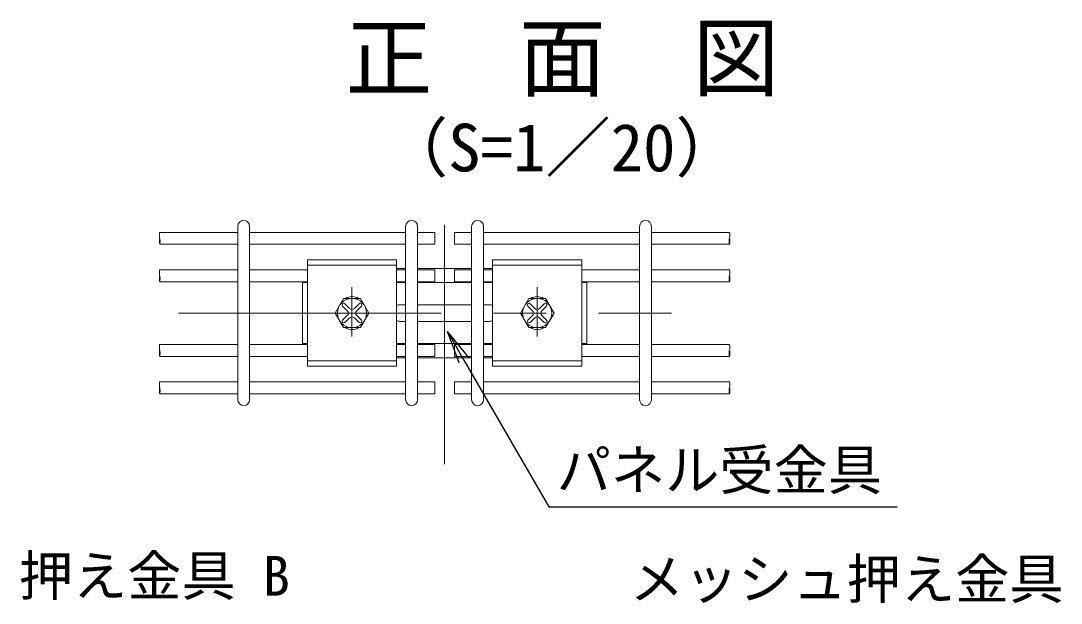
# Model space of a CAD drawing. Units: millimetres, scale not verified. Extents: x -4200 to 4200, y -2970 to 2970.
# Drawn here: x -2653 to -1395, y -1647 to -942 of the extents above; entities that cross this region are included whole.
import ezdxf
from ezdxf.enums import TextEntityAlignment as Align

# ---------------------------------------------------------------- set-up
doc = ezdxf.new("R2010")
doc.units = ezdxf.units.MM
doc.header["$LTSCALE"] = 10
doc.linetypes.add('USER1', pattern=[50.8, 31.75, -6.35, 6.35, -6.35])
for name, color, linetype, lineweight in [('0-0_D-TTL-TXT', 7, 'Continuous', 25), ('0-2_D-STR3', 3, 'Continuous', 13), ('0-3_D-BMK', 2, 'USER1', 13), ('0-5_D-STR2', 7, 'Continuous', 13), ('0-8_D-STR-TXT', 7, 'Continuous', 25)]:
    doc.layers.add(name, color=color, linetype=linetype, lineweight=lineweight)
doc.styles.add('ＭＳ ゴシック', font='')
doc.styles.get('ＭＳ ゴシック').set_extended_font_data('MS Gothic')

# ---------------------------------------------------------------- blocks, each defined once
blk = doc.blocks.new('MLeader4')
at = {"layer": '0-8_D-STR-TXT'}
blk.add_line((-2122.77, -1356.35), (-2137, -1318.37), dxfattribs=at)
for points in [[(-2111.22, -1349.68), (-2137, -1318.37), (-2117, -1353.02)], [(-2117, -1353.02), (-2014.44, -1530.64), (-1600.16, -1530.64), (-1592.96, -1530.64)]]:
    blk.add_lwpolyline(points, dxfattribs=at)

msp = doc.modelspace()

# ---------------------------------------------------------------- linework, layer by layer
at = {"layer": '0-2_D-STR3'}
for p, q in [((-2306.41, -1231.72), (-2306.41, -1360.36)), ((-2306.41, -1231.72), (-2198.41, -1231.72)), ((-2198.41, -1231.72), (-2198.41, -1360.36)), ((-2082.41, -1231.72), (-2082.41, -1360.36)), ((-2082.41, -1231.72), (-1974.41, -1231.72)), ((-1974.41, -1231.72), (-1974.41, -1360.36)), ((-2306.41, -1238.04), (-2198.41, -1238.04)), ((-2187.51, -1242.04), (-2198.41, -1242.04)), ((-2107.7, -1242.04), (-2173.11, -1242.04)), ((-2082.41, -1242.04), (-2093.3, -1242.04)), ((-2082.41, -1238.04), (-1974.41, -1238.04)), ((-2312.41, -1258.04), (-2312.41, -1334.04)), ((-1968.41, -1334.04), (-1968.41, -1258.04)), ((-2312.41, -1259.04), (-2306.41, -1259.04)), ((-2198.41, -1259.04), (-2187.51, -1259.04)), ((-2173.11, -1259.04), (-2107.7, -1259.04)), ((-2093.3, -1259.04), (-2082.41, -1259.04)), ((-2028.41, -1324.56), (-2028.41, -1264.55)), ((-1974.41, -1259.04), (-1968.41, -1259.04)), ((-2262.6, -1278.39), (-2272.79, -1296.04)), ((-2242.21, -1278.39), (-2262.6, -1278.39)), ((-2242.21, -1278.39), (-2232.02, -1296.04)), ((-2038.6, -1278.39), (-2048.79, -1296.04)), ((-2018.21, -1278.39), (-2038.6, -1278.39)), ((-2018.21, -1278.39), (-2008.02, -1296.04)), ((-2263.72, -1287.56), (-2258.06, -1293.21)), ((-2260.89, -1284.73), (-2255.23, -1290.39)), ((-2243.92, -1284.73), (-2249.58, -1290.39)), ((-2241.09, -1287.56), (-2246.75, -1293.21)), ((-2194.41, -1286.04), (-2187.51, -1286.04)), ((-2173.11, -1286.04), (-2107.7, -1286.04)), ((-2093.3, -1286.04), (-2086.41, -1286.04)), ((-2039.72, -1287.56), (-2034.06, -1293.21)), ((-2036.89, -1284.73), (-2031.23, -1290.39)), ((-2019.92, -1284.73), (-2025.58, -1290.39)), ((-2017.09, -1287.56), (-2022.75, -1293.21)), ((-2262.6, -1313.7), (-2272.79, -1296.04)), ((-2263.72, -1304.53), (-2258.06, -1298.87)), ((-2260.89, -1307.36), (-2255.23, -1301.7)), ((-2243.92, -1307.36), (-2249.58, -1301.7)), ((-2241.09, -1304.53), (-2246.75, -1298.87)), ((-2242.21, -1313.7), (-2232.02, -1296.04)), ((-2194.41, -1306.04), (-2187.51, -1306.04)), ((-2173.11, -1306.04), (-2107.7, -1306.04)), ((-2093.3, -1306.04), (-2086.41, -1306.04)), ((-2038.6, -1313.7), (-2048.79, -1296.04)), ((-2039.72, -1304.53), (-2034.06, -1298.87)), ((-2036.89, -1307.36), (-2031.23, -1301.7)), ((-2019.92, -1307.36), (-2025.58, -1301.7)), ((-2017.09, -1304.53), (-2022.75, -1298.87)), ((-2018.21, -1313.7), (-2008.02, -1296.04)), ((-2242.21, -1313.7), (-2262.6, -1313.7)), ((-2018.21, -1313.7), (-2038.6, -1313.7)), ((-2312.41, -1333.04), (-2306.41, -1333.04)), ((-2198.41, -1333.04), (-2187.51, -1333.04)), ((-2173.11, -1333.04), (-2107.7, -1333.04)), ((-2093.3, -1333.04), (-2082.41, -1333.04)), ((-1974.41, -1333.04), (-1968.41, -1333.04)), ((-2306.41, -1354.04), (-2198.41, -1354.04)), ((-2198.41, -1350.04), (-2187.51, -1350.04)), ((-2173.11, -1350.04), (-2107.7, -1350.04)), ((-2093.3, -1350.04), (-2082.41, -1350.04)), ((-2082.41, -1354.04), (-1974.41, -1354.04)), ((-2306.41, -1360.36), (-2198.41, -1360.36)), ((-2082.41, -1360.36), (-1974.41, -1360.36))]:
    msp.add_line(p, q, dxfattribs=at)
for centre in [(-2252.41, -1296.04), (-2028.41, -1296.04)]:
    msp.add_circle(centre, 17.66, dxfattribs=at)
for centre, radius, start, end in [((-2252.41, -1291.04), 15, 57.53826, 122.46174), ((-2028.41, -1291.04), 15, 57.53826, 122.46174), ((-2262.31, -1286.14), 2, 44.99953, 224.99952), ((-2260.89, -1296.04), 4, 314.99999, 45), ((-2252.41, -1287.56), 4, 225.00001, 314.99999), ((-2243.92, -1296.04), 4, 135, 225.00001), ((-2242.51, -1286.14), 2, 315, 135), ((-2194.41, -1296.04), 10, 90, 113.57818), ((-2086.41, -1296.04), 10, 66.42182, 90), ((-2038.31, -1286.14), 2, 44.99953, 224.99952), ((-2036.89, -1296.04), 4, 314.99999, 45), ((-2028.41, -1287.56), 4, 225.00001, 314.99999), ((-2019.92, -1296.04), 4, 135, 225.00001), ((-2018.51, -1286.14), 2, 315, 135), ((-2262.31, -1305.94), 2, 135, 314.99998), ((-2252.41, -1304.53), 4, 45, 135), ((-2242.51, -1305.94), 2, 225.00001, 44.99999), ((-2194.41, -1296.04), 10, 246.42182, 270), ((-2086.41, -1296.04), 10, 270, 293.57818), ((-2038.31, -1305.94), 2, 135, 314.99998), ((-2028.41, -1304.53), 4, 45, 135), ((-2018.51, -1305.94), 2, 225.00001, 44.99999), ((-2252.41, -1301.04), 15, 237.53826, 302.46174), ((-2028.41, -1301.04), 15, 237.53826, 302.46174)]:
    msp.add_arc(centre, radius, start, end, dxfattribs=at)
at = {"layer": '0-3_D-BMK'}
for p, q in [((-2140.41, -1478.93), (-2140.41, -1189.28)), ((-2252.41, -1324.56), (-2252.41, -1264.55)), ((-2462.25, -1296.04), (-1866.04, -1296.04))]:
    msp.add_line(p, q, dxfattribs=at)
at = {"layer": '0-5_D-STR2'}
for p, q in [((-2390.58, -1400.84), (-2390.58, -1191.24)), ((-2376.18, -1400.84), (-2376.18, -1191.24)), ((-2187.51, -1400.84), (-2187.51, -1191.24)), ((-2173.11, -1400.84), (-2173.11, -1191.24)), ((-2107.7, -1400.84), (-2107.7, -1191.24)), ((-2093.3, -1400.84), (-2093.3, -1191.24)), ((-1904.63, -1400.84), (-1904.63, -1191.24)), ((-1890.23, -1400.84), (-1890.23, -1191.24)), ((-2484.92, -1198.44), (-2390.58, -1198.44)), ((-2376.18, -1198.44), (-2187.51, -1198.44)), ((-2173.11, -1198.44), (-2152.41, -1198.44)), ((-2107.7, -1198.44), (-2128.4, -1198.44)), ((-1904.63, -1198.44), (-2093.3, -1198.44)), ((-1795.89, -1198.44), (-1890.23, -1198.44)), ((-2484.92, -1212.84), (-2390.58, -1212.84)), ((-2376.18, -1212.84), (-2187.51, -1212.84)), ((-1904.63, -1212.84), (-2093.3, -1212.84)), ((-1795.89, -1212.84), (-1890.23, -1212.84)), ((-2484.92, -1243.64), (-2390.58, -1243.64)), ((-2376.18, -1243.64), (-2306.41, -1243.64)), ((-2198.41, -1243.64), (-2187.51, -1243.64)), ((-2173.11, -1243.64), (-2152.41, -1243.64)), ((-2152.41, -1258.04), (-2152.41, -1243.64)), ((-2128.4, -1258.04), (-2128.4, -1243.64)), ((-2107.7, -1243.64), (-2128.4, -1243.64)), ((-2082.41, -1243.64), (-2093.3, -1243.64)), ((-1904.63, -1243.64), (-1974.41, -1243.64)), ((-1795.89, -1243.64), (-1890.23, -1243.64)), ((-2484.92, -1258.04), (-2390.58, -1258.04)), ((-2376.18, -1258.04), (-2306.41, -1258.04)), ((-2198.41, -1258.04), (-2187.51, -1258.04)), ((-2173.11, -1258.04), (-2152.41, -1258.04)), ((-2107.7, -1258.04), (-2128.4, -1258.04)), ((-2082.41, -1258.04), (-2093.3, -1258.04)), ((-1904.63, -1258.04), (-1974.41, -1258.04)), ((-1795.89, -1258.04), (-1890.23, -1258.04)), ((-2484.92, -1334.04), (-2390.58, -1334.04)), ((-2376.18, -1334.04), (-2306.41, -1334.04)), ((-2198.41, -1334.04), (-2187.51, -1334.04)), ((-2173.11, -1334.04), (-2152.41, -1334.04)), ((-2152.41, -1348.44), (-2152.41, -1334.04)), ((-2107.7, -1334.04), (-2128.4, -1334.04)), ((-2128.4, -1348.44), (-2128.4, -1334.04)), ((-2082.41, -1334.04), (-2093.3, -1334.04)), ((-1904.63, -1334.04), (-1974.41, -1334.04)), ((-1795.89, -1334.04), (-1890.23, -1334.04)), ((-2484.92, -1348.44), (-2390.58, -1348.44)), ((-2376.18, -1348.44), (-2306.41, -1348.44)), ((-2198.41, -1348.44), (-2187.51, -1348.44)), ((-2173.11, -1348.44), (-2152.41, -1348.44)), ((-2107.7, -1348.44), (-2128.4, -1348.44)), ((-2082.41, -1348.44), (-2093.3, -1348.44)), ((-1904.63, -1348.44), (-1974.41, -1348.44)), ((-1795.89, -1348.44), (-1890.23, -1348.44)), ((-2484.92, -1379.24), (-2390.58, -1379.24)), ((-2376.18, -1379.24), (-2187.51, -1379.24)), ((-2173.11, -1379.24), (-2152.41, -1379.24)), ((-2152.41, -1393.64), (-2152.41, -1379.24)), ((-2128.4, -1393.64), (-2128.4, -1379.24)), ((-2107.7, -1379.24), (-2128.4, -1379.24)), ((-1904.63, -1379.24), (-2093.3, -1379.24)), ((-1795.89, -1379.24), (-1890.23, -1379.24)), ((-2484.92, -1393.64), (-2390.58, -1393.64)), ((-2376.18, -1393.64), (-2187.51, -1393.64)), ((-2173.11, -1393.64), (-2152.41, -1393.64)), ((-2107.7, -1393.64), (-2128.4, -1393.64)), ((-1904.63, -1393.64), (-2093.3, -1393.64)), ((-1795.89, -1393.64), (-1890.23, -1393.64))]:
    msp.add_line(p, q, dxfattribs=at)
for points in [[(-2173.11, -1212.84), (-2152.41, -1212.84), (-2152.41, -1198.44)], [(-2107.7, -1212.84), (-2128.4, -1212.84), (-2128.4, -1198.44)]]:
    msp.add_lwpolyline(points, dxfattribs=at)
for centre, start, end in [((-2383.38, -1191.24), 0, 180), ((-2180.31, -1191.24), 0, 180), ((-2100.5, -1191.24), 0, 180), ((-1897.43, -1191.24), 0, 180), ((-2383.38, -1400.84), 180, 0), ((-2180.31, -1400.84), 180, 0), ((-2100.5, -1400.84), 180, 0), ((-1897.43, -1400.84), 180, 0)]:
    msp.add_arc(centre, 7.2, start, end, dxfattribs=at)
for centre, start_param, end_param in [((-2484.92, -1202.04), 3.1414937, 6.283185), ((-1795.89, -1202.04), 0.0000003, 3.1416916), ((-2484.92, -1247.24), 3.1414937, 6.283185), ((-1795.89, -1247.24), 0.0000003, 3.1416916), ((-2484.92, -1337.64), 3.1414937, 6.283185), ((-1795.89, -1337.64), 0.0000003, 3.1416916), ((-2484.92, -1382.84), 3.1414937, 6.283185), ((-1795.89, -1382.84), 0.0000003, 3.1416916)]:
    msp.add_ellipse(centre, major_axis=(0, -3.6), ratio=0.114898, start_param=start_param, end_param=end_param, dxfattribs=at)
for centre, major_axis in [((-2484.92, -1209.24), (0, -3.6)), ((-1795.89, -1209.24), (0, 3.6)), ((-2484.92, -1254.44), (0, -3.6)), ((-1795.89, -1254.44), (0, 3.6)), ((-2484.92, -1344.84), (0, -3.6)), ((-1795.89, -1344.84), (0, 3.6)), ((-2484.92, -1390.04), (0, -3.6)), ((-1795.89, -1390.04), (0, 3.6))]:
    msp.add_ellipse(centre, major_axis=major_axis, ratio=0.114898, dxfattribs=at)

# ---------------------------------------------------------------- block references
at = {"layer": '0-8_D-STR-TXT'}
msp.add_blockref('MLeader4', (0, 0), dxfattribs=at)

# ---------------------------------------------------------------- texts
at = {"layer": '0-0_D-TTL-TXT', "style": 'ＭＳ ゴシック'}
for s, height, p in [('正\u3000面\u3000図', 76.98, (-2260.35, -1048.68)), ('（S=1／20）', 57.7, (-2214.87, -1141.87))]:
    msp.add_text(s, height=height, dxfattribs=at).set_placement(p, align=Align.BOTTOM_LEFT)
at = {"layer": '0-8_D-STR-TXT', "style": 'ＭＳ ゴシック'}
for s, p in [('パネル受金具', (-2004.86, -1524.45)), ('押え金具 B', (-2655.45, -1652.44)), ('メッシュ押え金具', (-1916.5, -1656.34))]:
    msp.add_text(s, height=48.09, dxfattribs=at).set_placement(p, align=Align.BOTTOM_LEFT)

doc.saveas('drawing.dxf')
